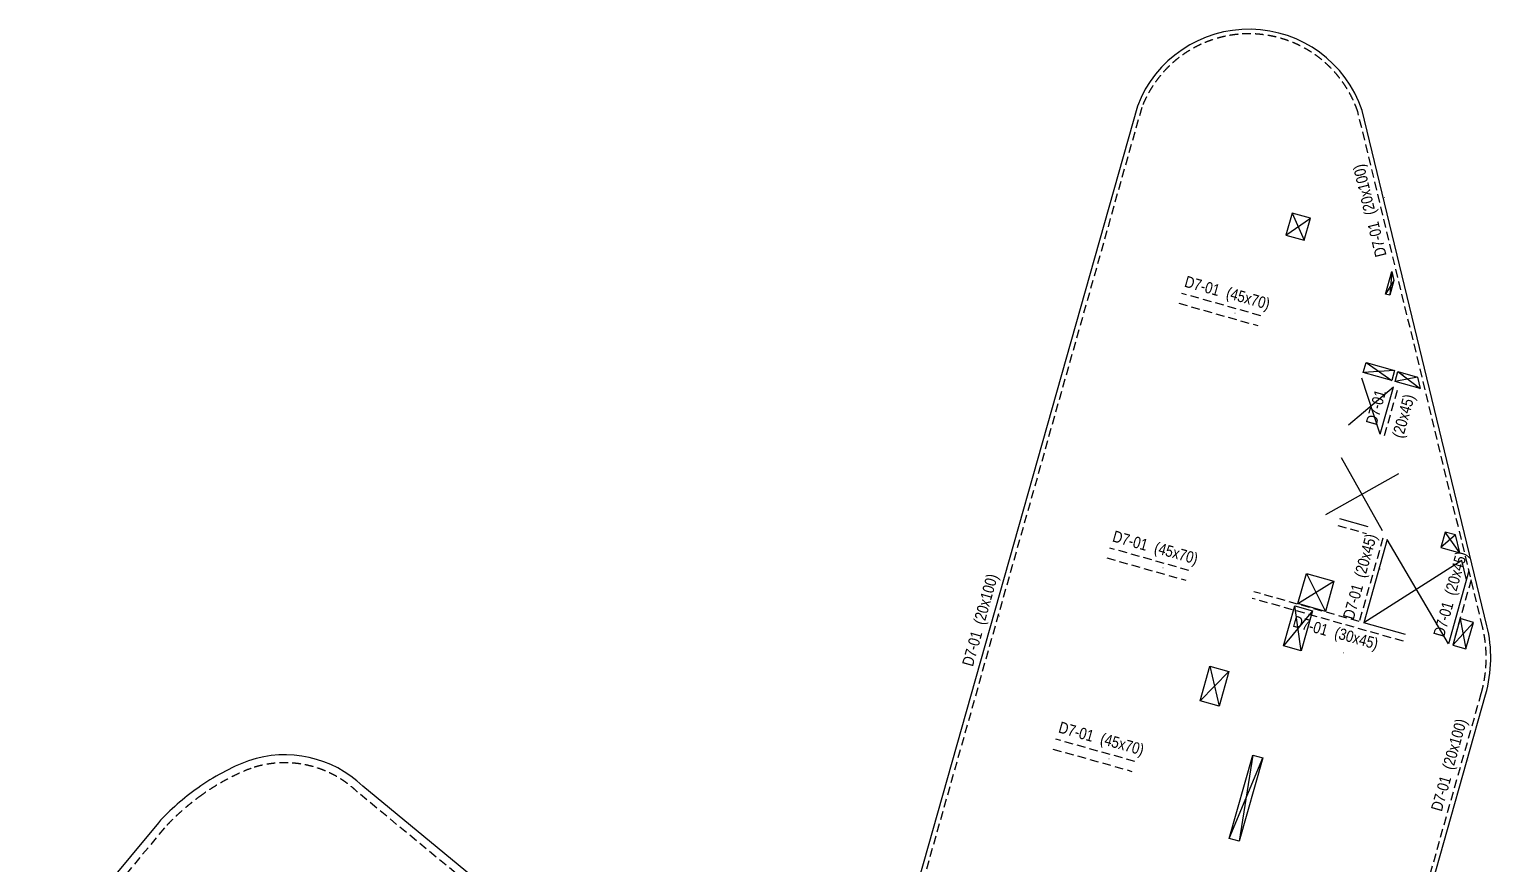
# Model space of a CAD drawing. Header units: millimetres. Extents: x 5400 to 3023951, y -127214 to 225084.
# Drawn here: x 2575666 to 2639713, y 69668 to 106284 of the extents above; entities that cross this region are included whole.
import ezdxf
from ezdxf.enums import TextEntityAlignment as Align

# ---------------------------------------------------------------- set-up
doc = ezdxf.new("R2010")
doc.units = ezdxf.units.MM
doc.header["$LTSCALE"] = 100
doc.linetypes.add('HIDDEN', pattern=[0.375, 0.25, -0.125])
for name, color, linetype in [('ccu11-Manh', 8, 'Continuous'), ('ccu12-Khuat', 9, 'HIDDEN'), ('ccu12-Lomo', 2, 'Continuous'), ('ccu12-Text', 31, 'Continuous'), ('ccu12-Thay', 7, 'Continuous')]:
    doc.layers.add(name, color=color, linetype=linetype)
doc.layers.add('ccu12-Tencaukien', color=9, linetype='Continuous', lineweight=15)
doc.styles.add('Arial Narrow', font='ARIALN.TTF')

# ---------------------------------------------------------------- blocks, each defined once
blk = doc.blocks.new('*U4')
at = {"layer": 'ccu12-Tencaukien', "color": 8, "ltscale": 10000}
blk.add_line((361, -155), (354, -155), dxfattribs=at)
at = {"layer": 'ccu12-Text', "color": 2, "style": 'Arial Narrow', "width": 0.8}
blk.add_attdef('SH', text='', height=300, dxfattribs=at).set_placement((276, 6), align=Align.BOTTOM_RIGHT)
at = {"layer": 'ccu12-Text', "color": 31, "style": 'Arial Narrow', "width": 0.8}
for tag, p in [('(', (508, -75)), ('KT', (633, -75)), (')', (963, -75))]:
    blk.add_attdef(tag, text='', height=250, dxfattribs=at).set_placement(p, align=Align.BOTTOM_LEFT)
blk = doc.blocks.new('*U16')
at = {"layer": 'ccu12-Tencaukien', "color": 8, "ltscale": 10000}
blk.add_line((361, -155), (354, -155), dxfattribs=at)
at = {"layer": 'ccu12-Text', "color": 2, "style": 'Arial Narrow', "width": 0.8}
blk.add_attdef('SH', text='', height=300, dxfattribs=at).set_placement((276, 6), align=Align.BOTTOM_RIGHT)
at = {"layer": 'ccu12-Text', "color": 31, "style": 'Arial Narrow', "width": 0.8}
for tag, p in [('(', (508, -75)), ('KT', (633, -75)), (')', (963, -75))]:
    blk.add_attdef(tag, text='', height=250, dxfattribs=at).set_placement(p, align=Align.BOTTOM_LEFT)
blk = doc.blocks.new('*U17')
at = {"layer": 'ccu12-Tencaukien', "color": 8, "ltscale": 10000}
blk.add_line((361, -155), (354, -155), dxfattribs=at)
at = {"layer": 'ccu12-Text', "color": 2, "style": 'Arial Narrow', "width": 0.8}
blk.add_attdef('SH', text='', height=300, dxfattribs=at).set_placement((276, 6), align=Align.BOTTOM_RIGHT)
at = {"layer": 'ccu12-Text', "color": 31, "style": 'Arial Narrow', "width": 0.8}
for tag, p in [('(', (508, -75)), ('KT', (633, -75)), (')', (963, -75))]:
    blk.add_attdef(tag, text='', height=250, dxfattribs=at).set_placement(p, align=Align.BOTTOM_LEFT)
blk = doc.blocks.new('*U18')
at = {"layer": 'ccu12-Tencaukien', "color": 8, "ltscale": 10000}
blk.add_line((361, -155), (354, -155), dxfattribs=at)
at = {"layer": 'ccu12-Text', "color": 2, "style": 'Arial Narrow', "width": 0.8}
blk.add_attdef('SH', text='', height=300, dxfattribs=at).set_placement((276, 6), align=Align.BOTTOM_RIGHT)
at = {"layer": 'ccu12-Text', "color": 31, "style": 'Arial Narrow', "width": 0.8}
for tag, p in [('(', (508, -75)), ('KT', (633, -75)), (')', (963, -75))]:
    blk.add_attdef(tag, text='', height=250, dxfattribs=at).set_placement(p, align=Align.BOTTOM_LEFT)
blk = doc.blocks.new('Lomo T36')
at = {"layer": 'ccu11-Manh', "ltscale": 5}
for p, q in [((70850, 85937), (71921, 86673)), ((71122, 86899), (71649, 85711)), ((22512, 56429, 0), (24675, 54060, 0)), ((24961, 54407, 0), (22225, 56082, 0)), ((28081, 51669, 0), (26058, 52755)), ((26345, 53102), (27794, 51322)), ((27350, 48744), (26075, 46101)), ((22567, 46987, 0), (24156, 48204, 0)), ((23809, 48490, 0), (22914, 46701, 0)), ((25535, 46546), (27890, 48298)), ((34210, 46606, 0), (32419, 47501, 0)), ((32706, 47848, 0), (33923, 46259, 0)), ((19825, 43664), (21413, 44881)), ((21066, 45168), (20172, 43378)), ((37371, 43996, 0), (35581, 44890, 0)), ((35867, 45237, 0), (37084, 43649, 0)), ((33120, 44109), (33127, 42547)), ((32324, 43145), (32140, 41352)), ((32356, 43183), (33891, 43472)), ((33095, 42508), (31369, 41988)), ((39185, 42500, 0), (40402, 40911, 0)), ((40689, 41258, 0), (38898, 42153, 0)), ((41102, 41627, 0), (41429, 40060)), ((42066, 40831, 0), (40466, 40856, 0)), ((14610, 37350, 0), (17249, 39840, 0)), ((16902, 40126, 0), (14957, 37064, 0)), ((47786, 39987, 0), (48691, 37305, 0)), ((20606, 37361), (19556, 39227)), ((40391, 37559, 0), (39195, 39130, 0)), ((47151, 37740, 0), (49326, 39552, 0)), ((18938, 38479), (18531, 36573)), ((19065, 38633), (21096, 37955)), ((38909, 38783, 0), (40696, 37891, 0)), ((19632, 37906), (17837, 37146)), ((19748, 37811), (19378, 35874)), ((18647, 36478), (20479, 37207)), ((44881, 33852, 0), (43775, 35348, 0)), ((43489, 35001, 0), (45167, 34199, 0)), ((14319, 32887), (15366, 31017)), ((15860, 31614, 0), (13826, 32289)), ((6585, 27633, 0), (9225, 30123, 0)), ((8878, 30409, 0), (6932, 27347, 0)), ((56409, 27367), (57368, 27927)), ((56627, 28136), (57150, 27157)), ((2382, 22546, 0), (3970, 23762, 0)), ((3623, 24049, 0), (2729, 22259, 0)), ((9580, 22436), (9767, 20855)), ((4951, 21590), (5127, 19761)), ((10467, 21704), (8880, 21588)), ((917, 20772), (22, 18982)), ((4125, 20589), (5954, 20762)), ((6031, 20698), (5550, 19410)), ((-325, 19269), (1264, 20485)), ((6378, 20412), (5204, 19697)), ((-2776, 16300, 0), (-1188, 17517, 0)), ((-1535, 17803, 0), (-2429, 16013, 0)), ((540, 15895), (1758, 17723)), ((2105, 17436), (540, 15895)), ((-4304, 13477, 0), (-6091, 10606, 0)), ((-6438, 10892, 0), (-3957, 13191, 0)), ((-6917, 11289, 0), (-5329, 12505, 0)), ((-5676, 12792, 0), (-6570, 11002, 0))]:
    blk.add_line(p, q, dxfattribs=at)
at = {"layer": 'ccu11-Manh', "ltscale": 0.5}
for p, q in [((75587, 83943, 0), (75212, 83352, 0)), ((75489, 84346, 0), (75404, 83325, 0)), ((74364, 80350), (75491, 79560)), ((75614, 79997), (74240, 79913)), ((76610, 79716), (75635, 79519)), ((75759, 79956), (76733, 79209)), ((71752, 71108, 0), (72581, 69446, 0)), ((71378, 69785, 0), (72955, 70768, 0)), ((72018, 69475, 0), (70752, 67936, 0)), ((71522, 67718, 0), (71248, 69692, 0)), ((79066, 68963), (78161, 67972)), ((78487, 69127), (78740, 67808)), ((68365, 59491), (69832, 63026, 0)), ((69399, 63148, 0), (68798, 59369)), ((67279, 52706), (66983, 54599)), ((67752, 54381), (66509, 52924)), ((63634, 42747), (65100, 46281, 0)), ((64667, 46404, 0), (64067, 42624)), ((57204, 39300), (55565, 40854)), ((55280, 39844), (57490, 40311)), ((30803, 35965, 0), (28409, 37235, 0)), ((28756, 37655, 0), (30458, 35546, 0)), ((26399, 34097, 0), (27506, 36527, 0)), ((28040, 36087, 0), (25864, 34538, 0)), ((62532, 35904), (61318, 34552)), ((62088, 34335), (61762, 36121)), ((17023, 33409, 0), (16640, 32558, 0)), ((16450, 32716, 0), (17213, 33253, 0)), ((58902, 26002), (59825, 27612)), ((59392, 27734), (59335, 25880))]:
    blk.add_line(p, q, dxfattribs=at)
at = {"layer": 'ccu11-Manh'}
for p, q in [((78286, 72794, 0), (77638, 72250, 0)), ((78474, 72014, 0), (77825, 72915, 0)), ((41850, 41749, 0), (41287, 41695, 0)), ((41596, 41440, 0), (41542, 42003, 0)), ((37380, 40630, 0), (38600, 39038, 0)), ((38887, 39385, 0), (37093, 40283, 0))]:
    blk.add_line(p, q, dxfattribs=at)
at = {"layer": 'ccu11-Manh', "ltscale": 5, "elevation": 0}
for points in [[(67516, 67041), (67722, 66168), (68354, 66805)], [(67089, 65531), (67722, 66168), (67927, 65294)], [(62881, 50270), (63038, 49410), (63622, 50060)], [(62454, 48759), (63038, 49410), (63195, 48550)], [(12835, 30429), (11270, 28888), (12488, 30715)], [(10052, 27060), (11270, 28887), (9705, 27346)], [(-1024, 14354), (540, 15895), (-677, 14068)]]:
    blk.add_lwpolyline(points, dxfattribs=at)
at = {"layer": 'ccu11-Manh'}
for points in [[(18361, 34639), (17882, 32960)], [(17345, 33404), (18900, 34193)]]:
    blk.add_lwpolyline(points, dxfattribs=at)
at = {"layer": 'ccu12-Lomo', "ltscale": 0.5, "elevation": 0}
for points in [[(71921, 86673), (71122, 86899), (70850, 85937), (71649, 85711), (71921, 86673)], [(67516, 67041), (68354, 66805), (67927, 65294), (67089, 65531), (67516, 67041)], [(22512, 56429), (22225, 56082), (24675, 54060), (24961, 54407), (22512, 56429)], [(26345, 53102), (26058, 52755), (27794, 51322), (28080, 51669), (26345, 53102)], [(63195, 48550), (63622, 50060), (62881, 50270), (62454, 48759), (63195, 48550)], [(27350, 48744), (25535, 46546), (26075, 46101), (27890, 48298), (27350, 48744)], [(22914, 46701), (22567, 46987), (23809, 48490), (24156, 48204), (22914, 46701)], [(32706, 47848), (32419, 47501), (33923, 46259), (34210, 46606), (32706, 47848)], [(20172, 43378), (19825, 43664), (21066, 45168), (21413, 44881), (20172, 43378)], [(35867, 45237), (35581, 44890), (37084, 43649), (37371, 43996), (35867, 45237)], [(39185, 42500), (38898, 42153), (40402, 40911), (40689, 41258), (39185, 42500)], [(37093, 40283), (38600, 39038), (38887, 39385), (37380, 40630), (37093, 40283)], [(14957, 37064), (14610, 37350), (16902, 40126), (17249, 39840), (14957, 37064)], [(49326, 39552), (47786, 39987), (47152, 37740), (48691, 37305), (49326, 39552)], [(40696, 37891), (40409, 37544), (38909, 38783), (39195, 39130), (40696, 37891)], [(45167, 34199), (44881, 33852), (43489, 35001), (43775, 35348), (45167, 34199)], [(6932, 27347), (6585, 27633), (8878, 30409), (9225, 30123), (6932, 27347)], [(12835, 30429), (12488, 30716), (9705, 27347), (10052, 27060), (12835, 30429)], [(57150, 27157), (57368, 27927), (56627, 28136), (56409, 27367), (57150, 27157)], [(2729, 22259), (2382, 22546), (3623, 24049), (3970, 23762), (2729, 22259)], [(4125, 20589), (4951, 21590), (5954, 20762), (5127, 19761), (4124, 20588)], [(22, 18982), (-325, 19269), (917, 20772), (1264, 20485), (22, 18982)], [(5204, 19697), (5550, 19410), (6378, 20411), (6031, 20699), (5203, 19698)], [(-2429, 16013), (-2776, 16300), (-1535, 17803), (-1188, 17517), (-2429, 16013)], [(-677, 14068), (2105, 17436), (1758, 17723), (-1024, 14354), (-677, 14068)], [(-6091, 10606), (-6438, 10892), (-4304, 13477), (-3957, 13191), (-6091, 10606)], [(-6570, 11002), (-6917, 11289), (-5676, 12792), (-5329, 12505), (-6570, 11002)]]:
    blk.add_lwpolyline(points, dxfattribs=at)
at = {"layer": 'ccu12-Lomo', "elevation": 0}
for points in [[(75404, 83298), (75212, 83352), (75489, 84346), (75587, 83943), (75404, 83298)], [(75615, 79997), (75491, 79560), (74240, 79913), (74364, 80350), (75614, 79997)], [(75759, 79956), (76610, 79716), (76733, 79209), (75635, 79519), (75759, 79956)], [(78475, 72013), (78287, 72795), (77825, 72915), (77638, 72250), (78474, 72014)], [(72955, 70768), (72581, 69446), (71378, 69785), (71752, 71108), (72955, 70768)], [(78740, 67808), (79066, 68963), (78487, 69127), (78161, 67972), (78740, 67808)], [(69832, 63026), (68798, 59369), (68365, 59491), (69399, 63148), (69832, 63026)], [(65100, 46281), (64067, 42624), (63634, 42747), (64667, 46404), (65100, 46281)], [(41596, 41440), (41850, 41749), (41542, 42003), (41287, 41695), (41596, 41440)], [(28409, 37235), (28756, 37655), (30803, 35965), (30458, 35546), (28409, 37235)], [(28040, 36087), (27506, 36527), (25864, 34538), (26399, 34097), (28042, 36085)], [(62532, 35904), (61762, 36121), (61318, 34552), (62088, 34335), (62532, 35904)], [(17023, 33409), (17213, 33253), (16640, 32558), (16450, 32716), (17023, 33409)], [(59825, 27612), (59335, 25880), (58902, 26002), (59392, 27734), (59825, 27612)]]:
    blk.add_lwpolyline(points, dxfattribs=at)
for points in [[(72018, 69475), (71521, 67718), (70752, 67936), (71248, 69692)], [(67752, 54381), (67279, 52706), (66509, 52924), (66983, 54599)]]:
    blk.add_lwpolyline(points, close=True, dxfattribs=at)
at = {"layer": 'ccu12-Lomo', "ltscale": 0.5, "elevation": 0}
for points in [[(32356, 43183), (33127, 42547), (33891, 43472), (33120, 44109)], [(32324, 43145), (33095, 42508), (32140, 41352), (31369, 41988)], [(41102, 41627), (42066, 40831), (41429, 40060), (40465, 40856)], [(19556, 39227), (21096, 37955), (20606, 37361), (19065, 38633)], [(18938, 38479), (19632, 37906), (18531, 36573), (17837, 37146)], [(19748, 37811), (20479, 37207), (19378, 35874), (18647, 36478)], [(14319, 32887), (15860, 31614), (15366, 31017), (13826, 32289)], [(8880, 21588), (9767, 20855), (10467, 21704), (9580, 22436)]]:
    blk.add_lwpolyline(points, close=True, dxfattribs=at)
at = {"layer": 'ccu12-Lomo', "ltscale": 0.5}
blk.add_lwpolyline([(57204, 39300), (57490, 40311), (55565, 40854), (55280, 39844), (57204, 39300)], dxfattribs=at)
at = {"layer": 'ccu12-Lomo'}
blk.add_lwpolyline([(18361, 34639), (18900, 34193), (17882, 32960), (17342, 33406), (18361, 34639)], dxfattribs=at)
blk = doc.blocks.new('*U216')
at = {"layer": 'ccu12-Tencaukien', "color": 8, "ltscale": 10000}
blk.add_line((361, -155), (354, -155), dxfattribs=at)
at = {"layer": 'ccu12-Text', "color": 2, "style": 'Arial Narrow', "width": 0.8}
blk.add_attdef('SH', text='', height=300, dxfattribs=at).set_placement((276, 6), align=Align.BOTTOM_RIGHT)
at = {"layer": 'ccu12-Text', "color": 31, "style": 'Arial Narrow', "width": 0.8}
for tag, p in [('(', (508, -75)), ('KT', (633, -75)), (')', (963, -75))]:
    blk.add_attdef(tag, text='', height=250, dxfattribs=at).set_placement(p, align=Align.BOTTOM_LEFT)
blk = doc.blocks.new('*U217')
at = {"layer": 'ccu12-Tencaukien', "color": 8, "ltscale": 10000}
blk.add_line((361, -155), (354, -155), dxfattribs=at)
at = {"layer": 'ccu12-Text', "color": 2, "style": 'Arial Narrow', "width": 0.8}
blk.add_attdef('SH', text='', height=300, dxfattribs=at).set_placement((276, 6), align=Align.BOTTOM_RIGHT)
at = {"layer": 'ccu12-Text', "color": 31, "style": 'Arial Narrow', "width": 0.8}
for tag, p in [('(', (508, -75)), ('KT', (633, -75)), (')', (963, -75))]:
    blk.add_attdef(tag, text='', height=250, dxfattribs=at).set_placement(p, align=Align.BOTTOM_LEFT)
blk = doc.blocks.new('*U209')
at = {"layer": 'ccu12-Tencaukien', "color": 8, "ltscale": 10000}
blk.add_line((361, -155), (354, -155), dxfattribs=at)
at = {"layer": 'ccu12-Text', "color": 2, "style": 'Arial Narrow', "width": 0.8}
blk.add_attdef('SH', text='', height=300, dxfattribs=at).set_placement((276, 6), align=Align.BOTTOM_RIGHT)
at = {"layer": 'ccu12-Text', "color": 31, "style": 'Arial Narrow', "width": 0.8}
for tag, p in [('(', (508, -75)), ('KT', (633, -75)), (')', (963, -75))]:
    blk.add_attdef(tag, text='', height=250, dxfattribs=at).set_placement(p, align=Align.BOTTOM_LEFT)

msp = doc.modelspace()

# ---------------------------------------------------------------- linework, layer by layer
at = {"layer": 'ccu11-Manh', "ltscale": 0.5}
for p, q in [((2634867.8, 88535.5), (2634057, 90998.7)), ((2635452.4, 90604.4), (2633472.4, 88929.8)), ((2634969.4, 84298.2), (2633174.4, 87507.2)), ((2635676.4, 86800.2), (2632467.3, 85005.2)), ((2637855.2, 79352.1), (2635176.5, 83927.9)), ((2638440.8, 83005.5), (2634143.1, 80270.6, 0))]:
    msp.add_line(p, q, dxfattribs=at)
at = {"layer": 'ccu12-Khuat', "ltscale": 15}
for p, q in [((2624418.1, 102856.1, 0), (2611278.1, 56361.2, 0)), ((2639351, 80097.9), (2633883.6, 102676.9, 0)), ((2626046.2, 94275.5), (2629510.6, 93296.6)), ((2629632.9, 93729.7), (2626168.6, 94708.6)), ((2635060.2, 88481.1), (2635644.9, 90550.1)), ((2633011.3, 84539.7), (2634262.3, 84186.2)), ((2634984, 83982.3, 0), (2633950.6, 80325, 0)), ((2626478.6, 82566.8), (2623014.3, 83545.7)), ((2622891.9, 83112.6), (2626356.3, 82133.7)), ((2638851.9, 82151.3), (2638045.7, 79298.2)), ((2635889.9, 79465.3, 0), (2629249.9, 81341.6)), ((2633950.6, 80325, 0), (2629331.5, 81630.3)), ((2626657, 32448.3), (2639295.7, 77176)), ((2624112.9, 74194.6, 0), (2620648.5, 75173.5)), ((2620526.2, 74740.5), (2623990.5, 73761.5, 0))]:
    msp.add_line(p, q, dxfattribs=at)
at = {"layer": 'ccu12-Khuat', "ltscale": 15, "elevation": 0}
msp.add_lwpolyline([(2605768.4, 54864.5, 0.3333055), (2604343.9, 61051.2), (2590048.2, 72857.1, 0.2787148), (2585397.4, 73898.7, 0.0632946), (2583255.8, 72746.6, 0.0533248), (2581589.4, 71280.1), (2579144.5, 68333.1), (2573695.1, 61736.6)], format="xyb", dxfattribs=at)
at = {"layer": 'ccu12-Khuat', "ltscale": 15}
for centre, radius, start, end in [((2629118.3, 101048.7, 0), 5034.9, 18.663294, 159.167695), ((2633752.8, 78742.3), 5760, 344.221226, 13.61189)]:
    msp.add_arc(centre, radius, start, end, dxfattribs=at)
at = {"layer": 'ccu12-Thay'}
for p, q in [((2624225.7, 102910.5, 0), (2611077.6, 56386.9)), ((2639545.4, 80144.9), (2634078, 102723.9, 0)), ((2634867.8, 88535.5), (2635452.4, 90604.4)), ((2634343.9, 84474.9), (2633092.9, 84828.4)), ((2635176.5, 83927.9, 0), (2634143.1, 80270.6, 0)), ((2638648.3, 82158.7), (2638440.8, 83005.5)), ((2638756, 82547.4), (2637853.2, 79352.6)), ((2635971.5, 79754, 0), (2634143.1, 80270.6, 0)), ((2626849.4, 32394), (2639488.2, 77121.6))]:
    msp.add_line(p, q, dxfattribs=at)
at = {"layer": 'ccu12-Thay', "ltscale": 0.5, "elevation": 0}
msp.add_lwpolyline([(2606238, 55095.5, 0.3137277), (2604568.2, 61319.9), (2590280.9, 73118.9, 0.2784217), (2585278.9, 74228.1, 0.0634641), (2583053.2, 73032, 0.0535105), (2581325.5, 71510.3), (2578874.9, 68556.3), (2573213.5, 61703.2)], format="xyb", dxfattribs=at)
at = {"layer": 'ccu12-Thay'}
for centre, radius, start, end in [((2629118.3, 101048.7, 0), 5234.9, 18.663294, 159.167695), ((2633752.8, 78742.3), 5960, 344.221226, 13.61189)]:
    msp.add_arc(centre, radius, start, end, dxfattribs=at)

# ---------------------------------------------------------------- block references
at = {"layer": 'ccu12-Lomo'}
msp.add_blockref('Lomo T36', (2559885.1, 11326.3), dxfattribs=at)
at = {"layer": 'ccu12-Tencaukien'}
ref = msp.add_blockref('*U4', (2634936.5, 98208.5, 0), dxfattribs=dict(at, xscale=1.815893337873054, yscale=1.815893337873054, zscale=1.815893337873054, rotation=103.6118897536134))
ref.add_attrib('KT', '(20x100)', dxfattribs={"color": 31, "height": 500, "rotation": 103.61189, "style": 'Arial Narrow'}).set_placement((2634827.5, 98243.9, 0), align=Align.BOTTOM_LEFT)
ref.add_attrib('SH', 'D7-01', dxfattribs={"color": 2, "height": 500, "rotation": 103.61189, "style": 'Arial Narrow'}).set_placement((2634928, 97926.2, 0), align=Align.BOTTOM_RIGHT)
ref = msp.add_blockref('*U216', (2627955.9, 94293, 0), dxfattribs=dict(at, xscale=1.815893337873054, yscale=1.815893337873054, zscale=1.815893337873054, rotation=344.2212278170489))
ref.add_attrib('KT', '(45x70)', dxfattribs={"color": 31, "height": 500, "rotation": 344.221228, "style": 'Arial Narrow'}).set_placement((2628040.2, 94370.6), align=Align.BOTTOM_LEFT)
ref.add_attrib('SH', 'D7-01', dxfattribs={"color": 2, "height": 500, "rotation": 344.221228, "style": 'Arial Narrow'}).set_placement((2627714.1, 94439), align=Align.BOTTOM_RIGHT)
ref = msp.add_blockref('*U4', (2635420.4, 90595, 0), dxfattribs=dict(at, xscale=1.815893337873054, yscale=1.815893337873054, zscale=1.815893337873054, rotation=74.21909893616227))
ref.add_attrib('KT', '(20x45)', dxfattribs={"color": 31, "height": 500, "rotation": 74.219099, "style": 'Arial Narrow'}).set_placement((2636003.9, 88288, 0), align=Align.BOTTOM_LEFT)
ref.add_attrib('SH', 'D7-01', dxfattribs={"color": 2, "height": 500, "rotation": 74.219099, "style": 'Arial Narrow'}).set_placement((2635274.4, 90353.2, 0), align=Align.BOTTOM_RIGHT)
ref = msp.add_blockref('*U217', (2624801.6, 83130.1, 0), dxfattribs=dict(at, xscale=1.815893337873054, yscale=1.815893337873054, zscale=1.815893337873054, rotation=344.2212278170489))
ref.add_attrib('KT', '(45x70)', dxfattribs={"color": 31, "height": 500, "rotation": 344.221228, "style": 'Arial Narrow'}).set_placement((2624885.9, 83207.7), align=Align.BOTTOM_LEFT)
ref.add_attrib('SH', 'D7-01', dxfattribs={"color": 2, "height": 500, "rotation": 344.221228, "style": 'Arial Narrow'}).set_placement((2624559.8, 83276.1), align=Align.BOTTOM_RIGHT)
ref = msp.add_blockref('*U17', (2634418.8, 82085.5, 0), dxfattribs=dict(at, xscale=1.815893337873054, yscale=1.815893337873054, zscale=1.815893337873054, rotation=74.21909893616227))
ref.add_attrib('KT', '(20x45)', dxfattribs={"color": 31, "height": 500, "rotation": 74.219099, "style": 'Arial Narrow'}).set_placement((2634341.1, 82169.9, 0), align=Align.BOTTOM_LEFT)
ref.add_attrib('SH', 'D7-01', dxfattribs={"color": 2, "height": 500, "rotation": 74.219099, "style": 'Arial Narrow'}).set_placement((2634272.7, 81843.7, 0), align=Align.BOTTOM_RIGHT)
ref = msp.add_blockref('*U18', (2638377.9, 81313.1, 0), dxfattribs=dict(at, xscale=1.815893337873054, yscale=1.815893337873054, zscale=1.815893337873054, rotation=74.21909893616227))
ref.add_attrib('KT', '(20x45)', dxfattribs={"color": 31, "height": 500, "rotation": 74.219099, "style": 'Arial Narrow'}).set_placement((2638300.3, 81397.5, 0), align=Align.BOTTOM_LEFT)
ref.add_attrib('SH', 'D7-01', dxfattribs={"color": 2, "height": 500, "rotation": 74.219099, "style": 'Arial Narrow'}).set_placement((2638231.9, 81071.4, 0), align=Align.BOTTOM_RIGHT)
ref = msp.add_blockref('*U4', (2617729.3, 80027.3, 0), dxfattribs=dict(at, xscale=1.815893337873054, yscale=1.815893337873054, zscale=1.815893337873054, rotation=74.21909893616227))
ref.add_attrib('KT', '(20x100)', dxfattribs={"color": 31, "height": 500, "rotation": 74.219099, "style": 'Arial Narrow'}).set_placement((2617651.7, 80111.7, 0), align=Align.BOTTOM_LEFT)
ref.add_attrib('SH', 'D7-01', dxfattribs={"color": 2, "height": 500, "rotation": 74.219099, "style": 'Arial Narrow'}).set_placement((2617583.3, 79785.5, 0), align=Align.BOTTOM_RIGHT)
ref = msp.add_blockref('*U16', (2632699.8, 79399.8, 0), dxfattribs=dict(at, xscale=1.815893337873054, yscale=1.815893337873054, zscale=1.815893337873054, rotation=344.2212278170489))
ref.add_attrib('KT', '(30x45)', dxfattribs={"color": 31, "height": 500, "rotation": 344.221228, "style": 'Arial Narrow'}).set_placement((2632784.2, 79477.5), align=Align.BOTTOM_LEFT)
ref.add_attrib('SH', 'D7-01', dxfattribs={"color": 2, "height": 500, "rotation": 344.221228, "style": 'Arial Narrow'}).set_placement((2632458, 79545.9), align=Align.BOTTOM_RIGHT)
ref = msp.add_blockref('*U209', (2622435.8, 74757.9, 0), dxfattribs=dict(at, xscale=1.815893337873054, yscale=1.815893337873054, zscale=1.815893337873054, rotation=344.2212278170489))
ref.add_attrib('KT', '(45x70)', dxfattribs={"color": 31, "height": 500, "rotation": 344.221228, "style": 'Arial Narrow'}).set_placement((2622520.2, 74835.6), align=Align.BOTTOM_LEFT)
ref.add_attrib('SH', 'D7-01', dxfattribs={"color": 2, "height": 500, "rotation": 344.221228, "style": 'Arial Narrow'}).set_placement((2622194, 74904), align=Align.BOTTOM_RIGHT)
ref = msp.add_blockref('*U4', (2638277.3, 73675.6, 0), dxfattribs=dict(at, xscale=1.815893337873054, yscale=1.815893337873054, zscale=1.815893337873054, rotation=74.21909893616227))
ref.add_attrib('KT', '(20x100)', dxfattribs={"color": 31, "height": 500, "rotation": 74.219099, "style": 'Arial Narrow'}).set_placement((2638199.7, 73760, 0), align=Align.BOTTOM_LEFT)
ref.add_attrib('SH', 'D7-01', dxfattribs={"color": 2, "height": 500, "rotation": 74.219099, "style": 'Arial Narrow'}).set_placement((2638131.2, 73433.8, 0), align=Align.BOTTOM_RIGHT)

doc.saveas('drawing.dxf')
